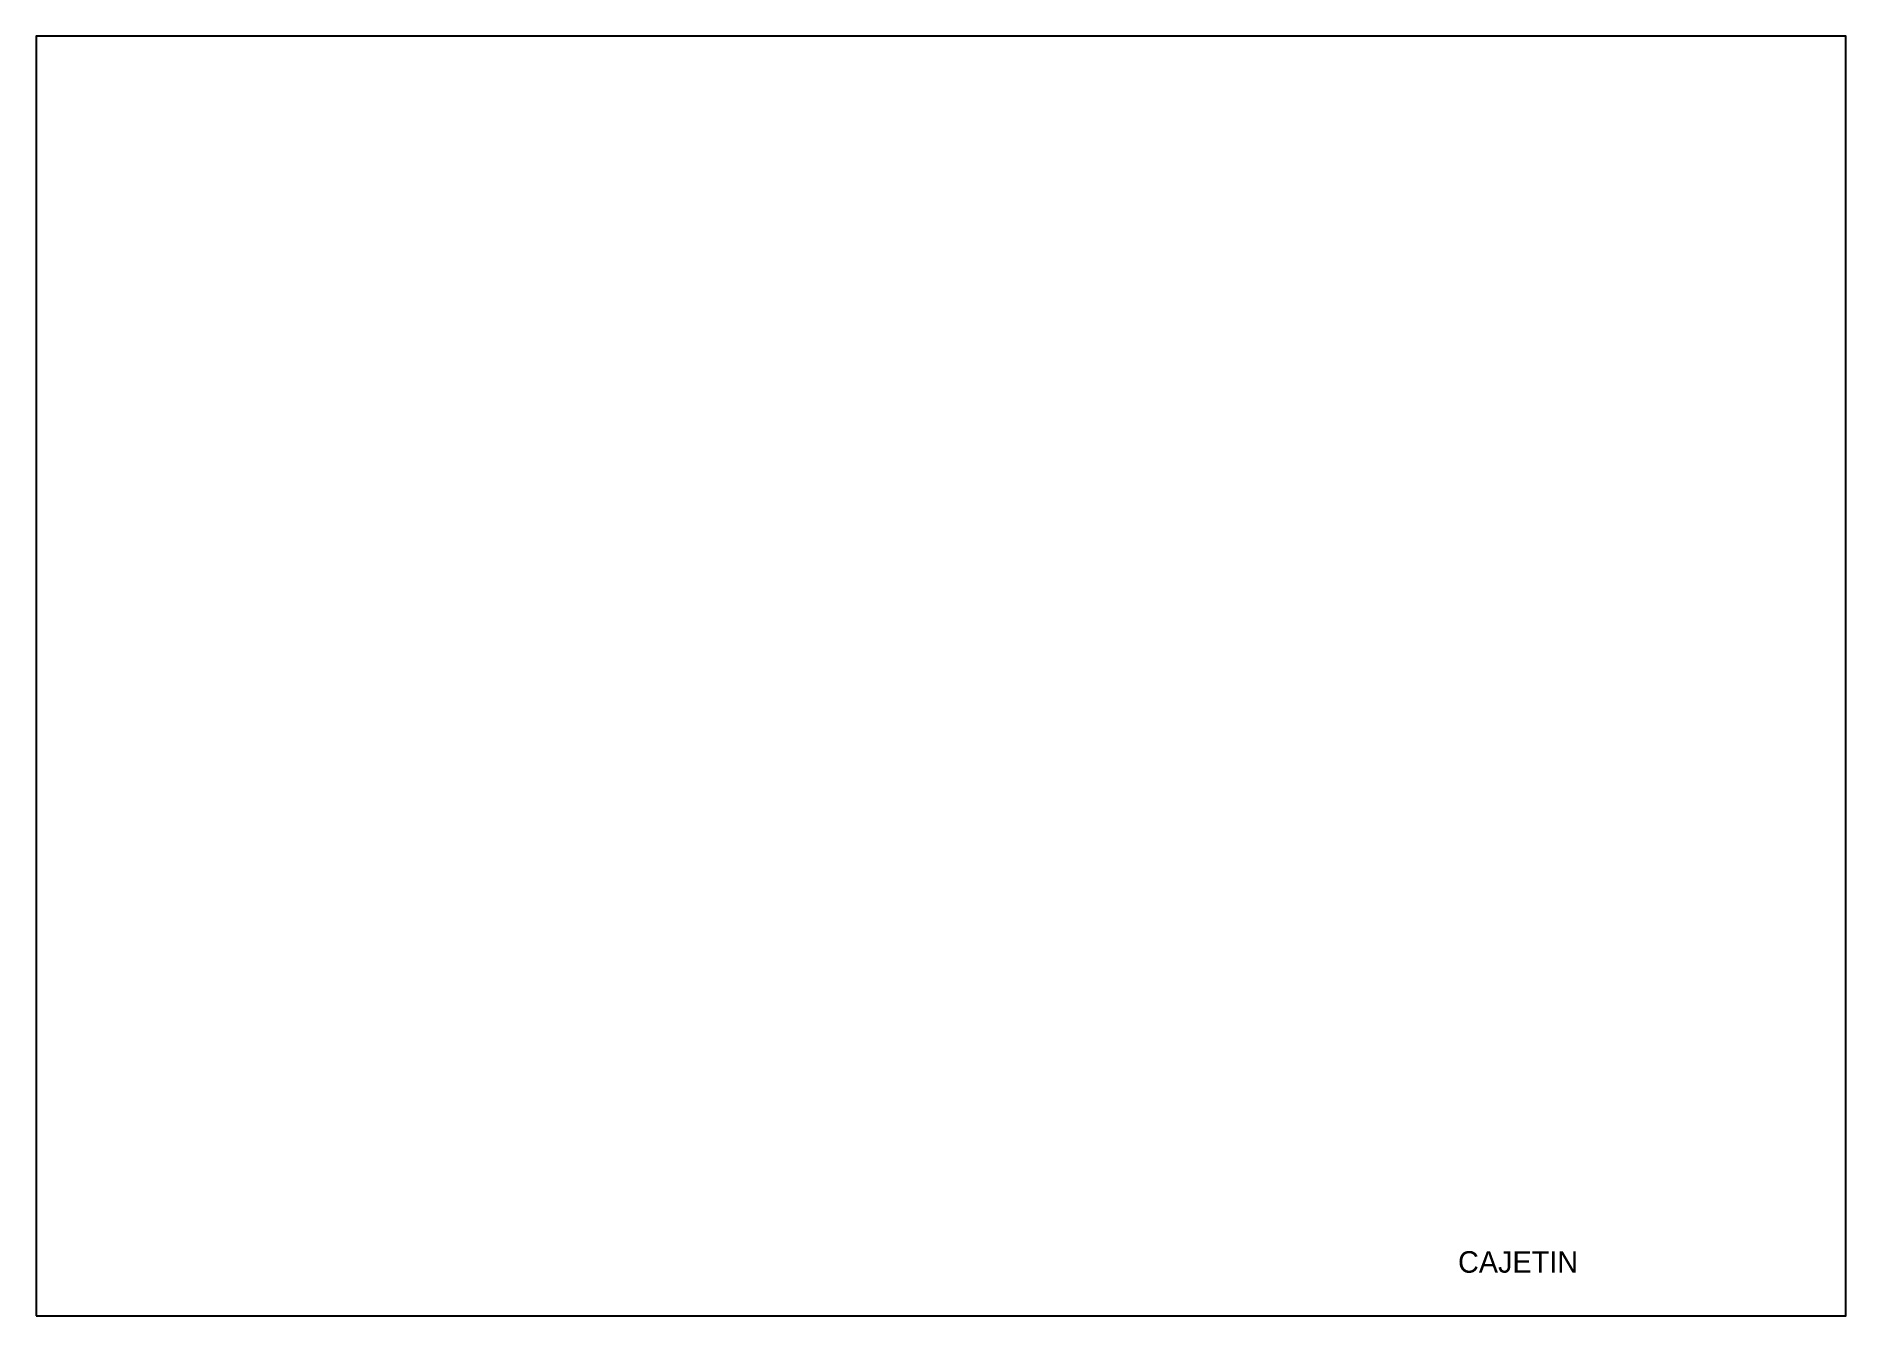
# Paper-space layout 'Layout1' of a CAD drawing. Header units: millimetres. Extents: x 0 to 420, y 0 to 297.
import ezdxf

# ---------------------------------------------------------------- set-up
doc = ezdxf.new("R2010")
doc.units = ezdxf.units.MM

psp = doc.layouts.get("Layout1")

# ---------------------------------------------------------------- linework, layer by layer
psp.add_lwpolyline([(0, 0), (420, 0), (420, 297), (0, 297)], close=True)

# ---------------------------------------------------------------- texts
psp.add_text('CAJETIN', height=5).set_placement((330, 10))

doc.saveas('drawing.dxf')
